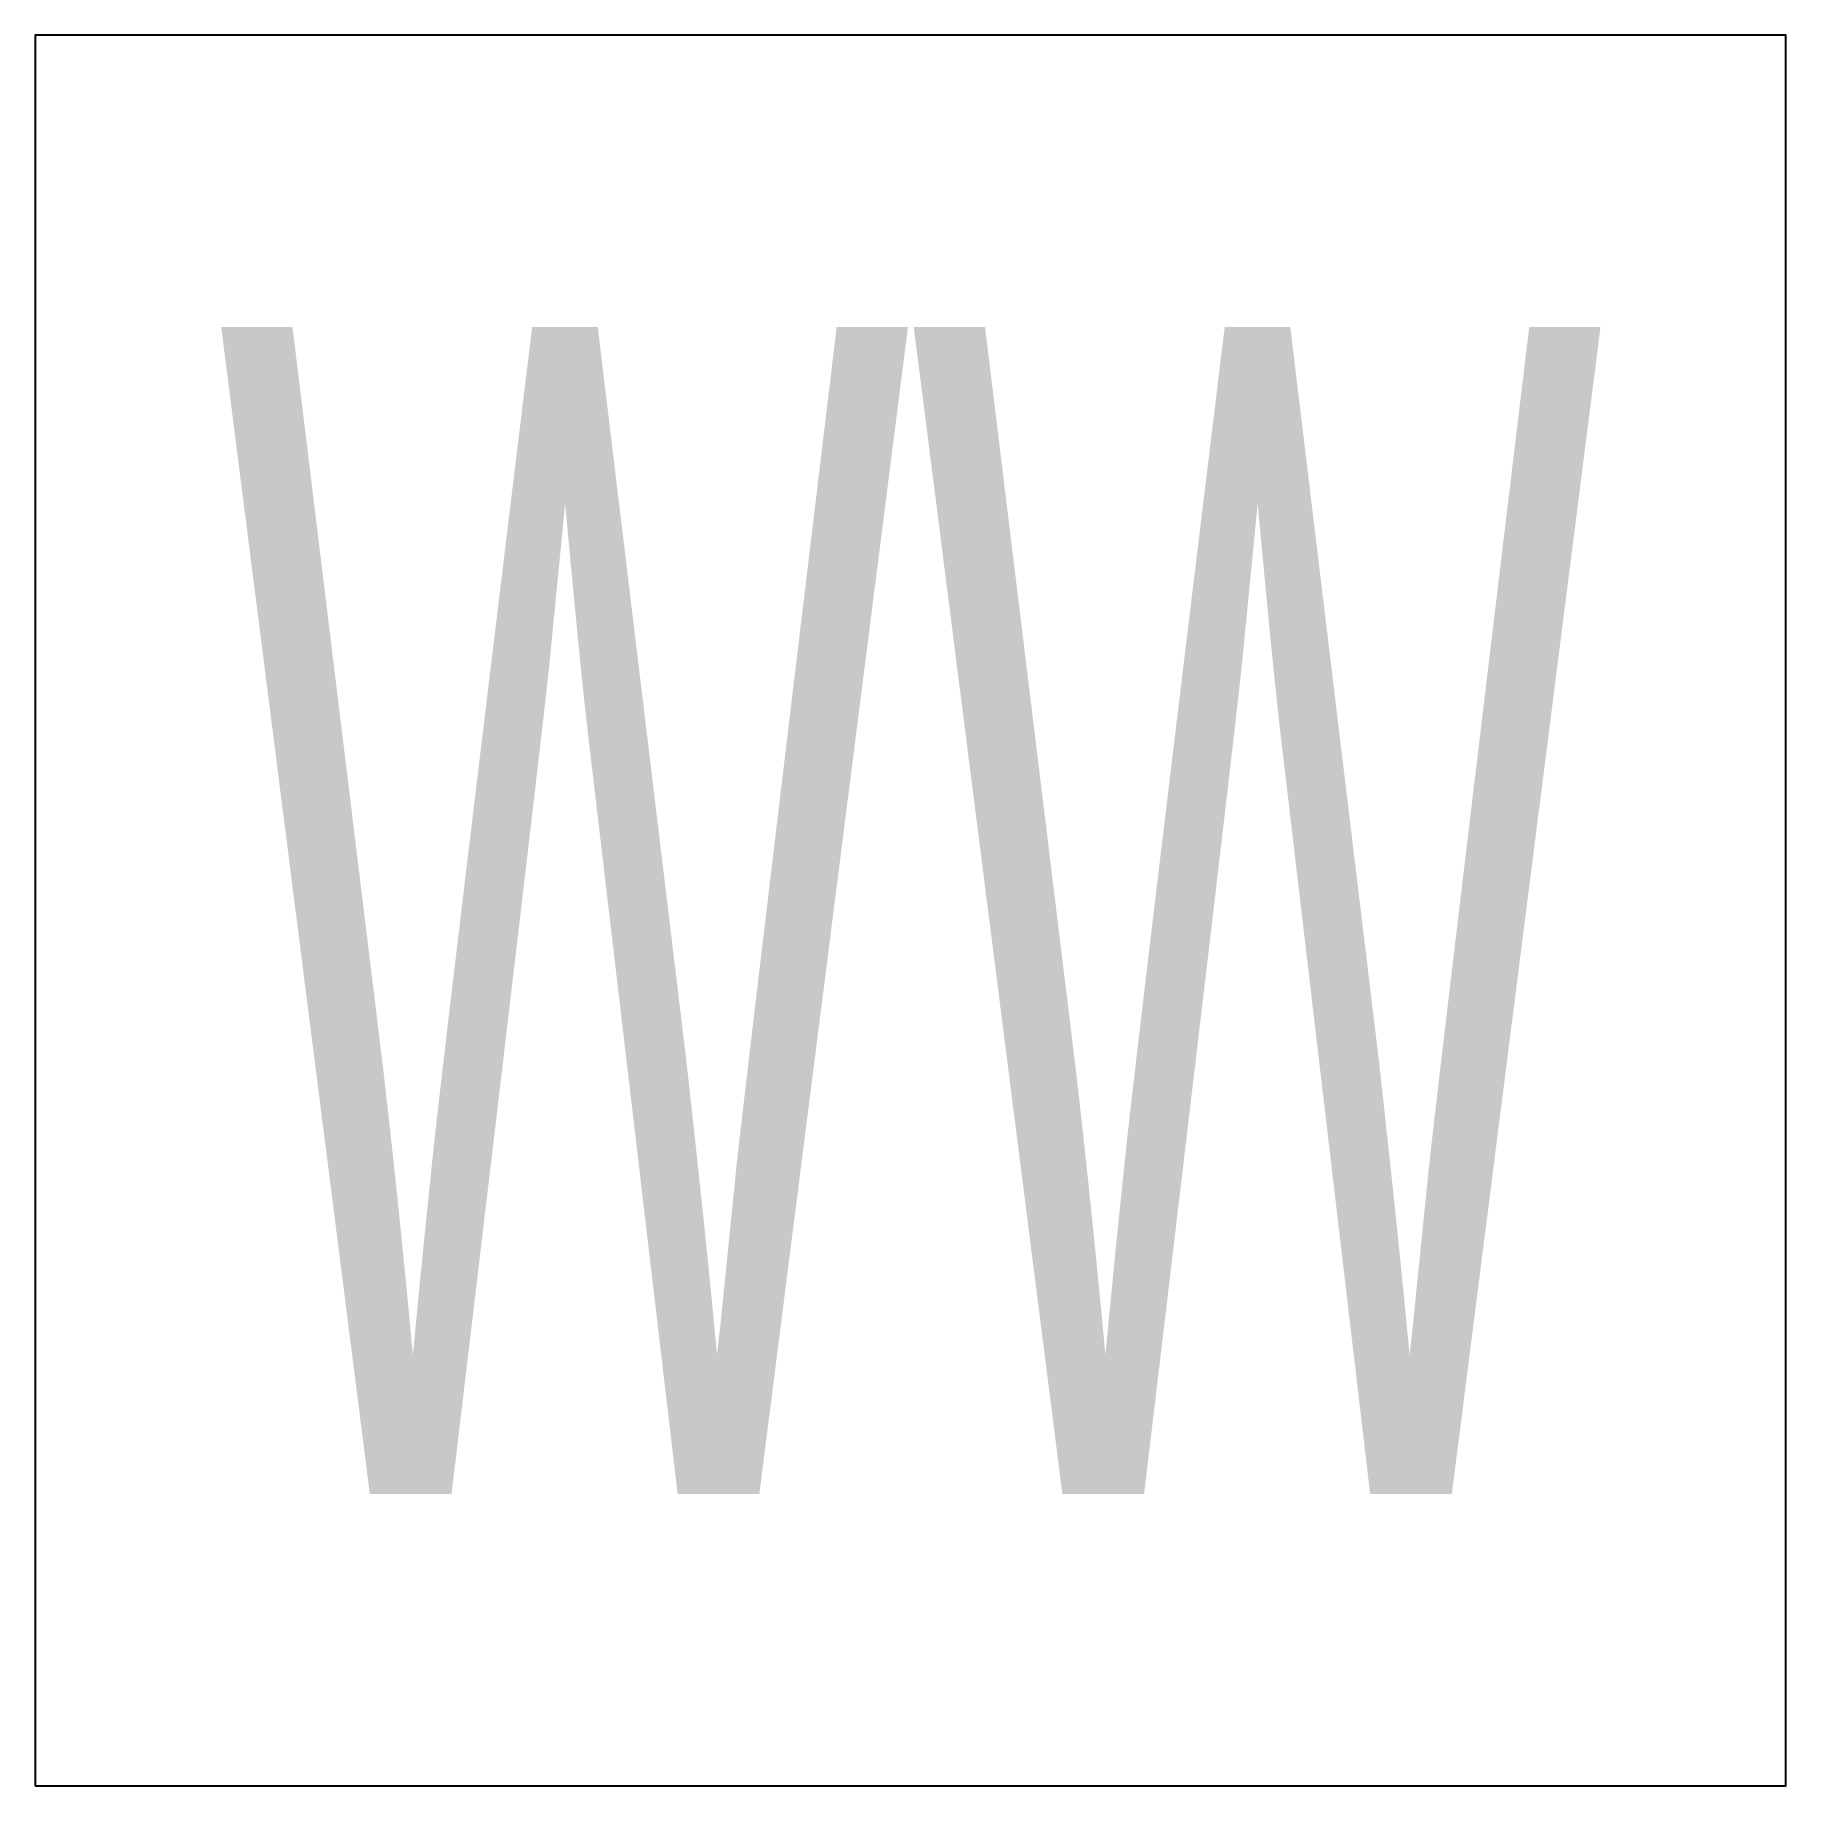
# Model space of a CAD drawing. Extents: x -1.5 to 1.5, y -1.5 to 1.5.
import ezdxf
from ezdxf.enums import TextEntityAlignment as Align

# ---------------------------------------------------------------- set-up
doc = ezdxf.new("R2010")
doc.units = 0
doc.header["$LTSCALE"] = 0.01
doc.header["$MEASUREMENT"] = 0
doc.layers.get('0').update_dxf_attribs({"lineweight": 20})
doc.styles.add('COA_Existing', font='arial.ttf', dxfattribs={"height": 2})

msp = doc.modelspace()

# ---------------------------------------------------------------- linework, layer by layer
at = {"color": 0, "linetype": 'ByBlock', "lineweight": -2}
msp.add_lwpolyline([(-1.5, -1.5), (1.5, -1.5), (1.5, 1.5), (-1.5, 1.5)], close=True, dxfattribs=at)

# ---------------------------------------------------------------- texts
at = {"color": 0, "linetype": 'ByBlock', "lineweight": -2, "style": 'COA_Existing', "width": 0.45}
msp.add_text('WW', height=2, dxfattribs=at).set_placement((0, 0), align=Align.MIDDLE_CENTER)

doc.saveas('drawing.dxf')
